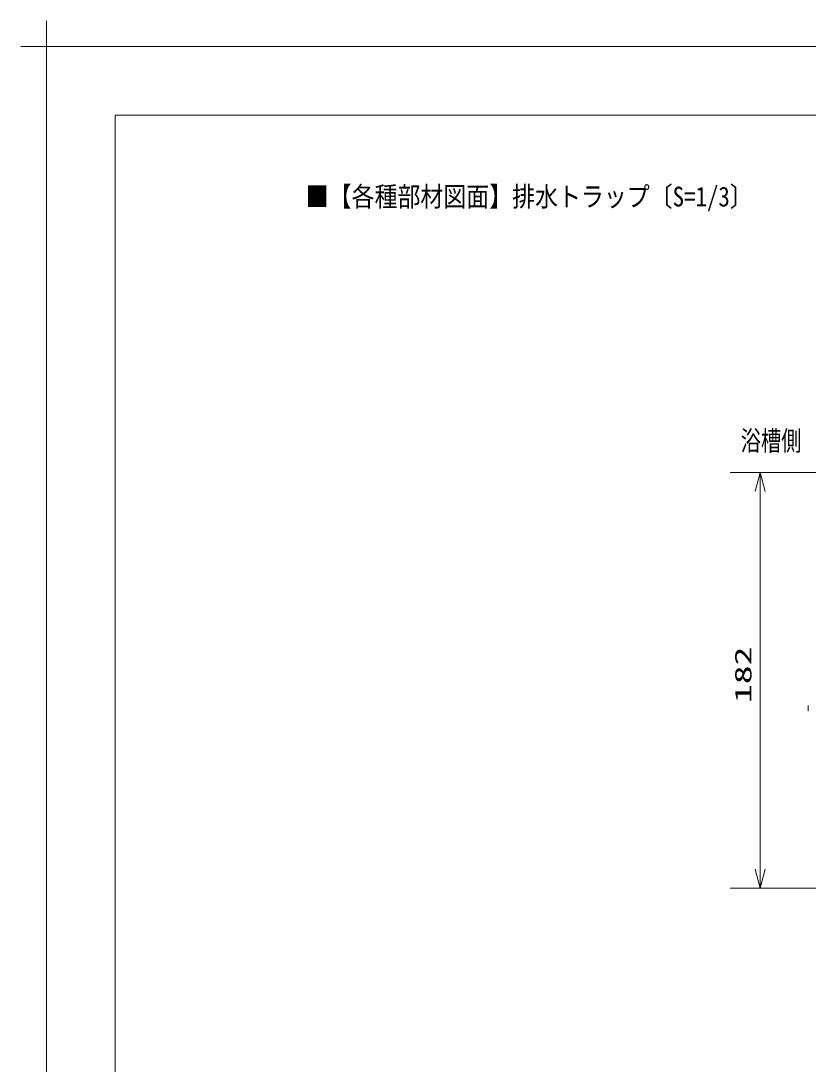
# Model space of a CAD drawing. Units: millimetres on the paper. Extents: x -305 to 305, y -152 to 152.
# Drawn here: x -304.8 to -189.9, y 0 to 152.3 of the extents above; entities that cross this region are included whole.
import ezdxf
from ezdxf.enums import TextEntityAlignment as Align

# ---------------------------------------------------------------- set-up
doc = ezdxf.new("R2010")
doc.units = ezdxf.units.MM
doc.linetypes.add('LONG_DOUBLE_CHAIN', pattern=[21.8, 18, -1, 0.6, -0.6, 0.6, -1])
for name, color, linetype, lineweight in [('0-0_PV', 7, 'Continuous', 9), ('0-1_TV', 7, 'Continuous', 9), ('0-2_0', 7, 'Continuous', 9), ('0-3_1図面枠', 7, 'Continuous', 9), ('0-4_図面枠', 3, 'Continuous', 9), ('0-5_DEFPOINTS', 7, 'Continuous', 9)]:
    doc.layers.add(name, color=color, linetype=linetype, lineweight=lineweight)
doc.styles.add('ＭＳ ゴシック', font='')
doc.styles.get('ＭＳ ゴシック').set_extended_font_data('MS Gothic')

# ---------------------------------------------------------------- blocks, each defined once
blk = doc.blocks.new('_OPEN30')
at = {"layer": '0-2_0'}
blk.add_line((0, 0), (-1, 0), dxfattribs=at)
blk.add_lwpolyline([(-1, 0.2679), (0, 0), (-1, -0.2679)], dxfattribs=at)
blk = doc.blocks.new('グループ-6')
at = {"layer": '0-3_1図面枠'}
for p, q in [((-4200, 2895), (-4200, 3045)), ((-4275, 2970), (-4125, 2970))]:
    blk.add_line(p, q, dxfattribs=at)

msp = doc.modelspace()

# ---------------------------------------------------------------- linework, layer by layer
at = {"layer": '0-1_TV', "linetype": 'LONG_DOUBLE_CHAIN'}
for p, q in [((-201.261, 86.345), (-5.058, 86.345)), ((-201.261, 25.679), (-5.058, 25.679))]:
    msp.add_line(p, q, dxfattribs=at)
at = {"layer": '0-1_TV'}
for p, q in [((-196.881, 83.575), (-196.881, 28.449)), ((-189.876, 52.344), (-189.876, 51.511))]:
    msp.add_line(p, q, dxfattribs=at)
at = {"layer": '0-4_図面枠'}
msp.add_lwpolyline([(-291.017, -138.498), (108.983, -138.498), (108.983, 138.502), (-291.017, 138.502)], close=True, dxfattribs=at)
at = {"layer": '0-5_DEFPOINTS'}
for p in [(118.983, 148.502), (-301.017, -148.498)]:
    msp.add_line(p, (-301.017, 148.502), dxfattribs=at)

# ---------------------------------------------------------------- block references
at = {"layer": '0-1_TV', "xscale": 2.77, "yscale": 2.77}
for p, rotation in [((-196.881, 86.345), 90), ((-196.881, 25.679), 270)]:
    msp.add_blockref('_OPEN30', p, dxfattribs=dict(at, rotation=rotation))
at = {"layer": '0-3_1図面枠', "xscale": 0.05, "yscale": 0.05}
msp.add_blockref('グループ-6', (-91.017, 0.002), dxfattribs=at)

# ---------------------------------------------------------------- texts
at = {"layer": '0-0_PV', "style": 'ＭＳ ゴシック', "width": 0.85}
msp.add_text('■【各種部材図面】排水トラップ〔S=1/3〕', height=2.886, dxfattribs=at).set_placement((-263.186, 124.302), align=Align.BOTTOM_LEFT)
at = {"layer": '0-1_TV', "style": 'ＭＳ ゴシック', "width": 0.75}
msp.add_text('浴槽側', height=2.889, dxfattribs=at).set_placement((-199.713, 88.672), align=Align.BOTTOM_LEFT)
at = {"layer": '0-1_TV', "style": 'ＭＳ ゴシック', "width": 1.65}
msp.add_text('182', height=2.441, rotation=90, dxfattribs=at).set_placement((-197.411, 52.71), align=Align.BOTTOM_LEFT)

doc.saveas('drawing.dxf')
